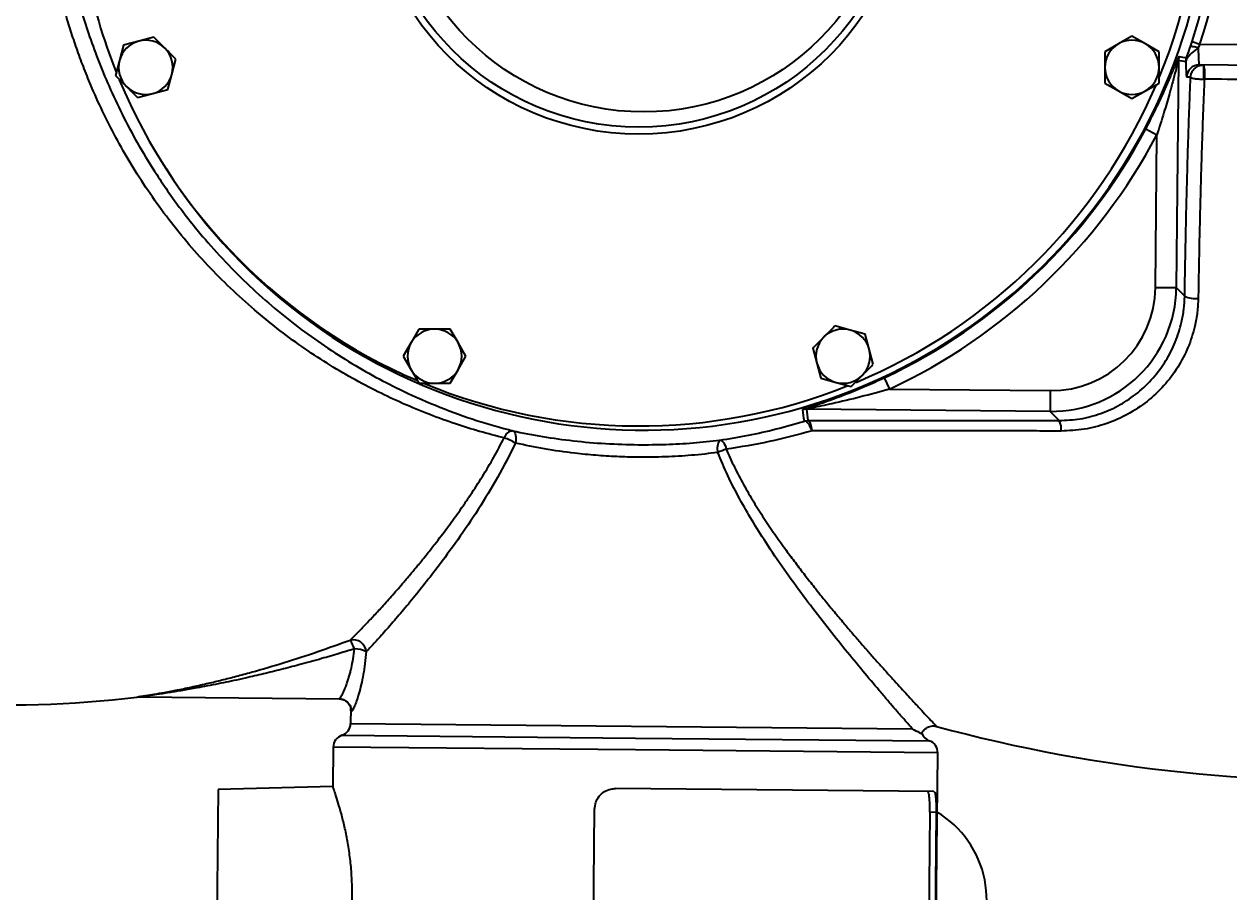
# Model space of a CAD drawing. Header units: millimetres. Extents: x 1561 to 4606, y 513 to 2666.
# Drawn here: x 2642 to 2931, y 851.5 to 1059.7 of the extents above; entities that cross this region are included whole.
import ezdxf

# ---------------------------------------------------------------- set-up
doc = ezdxf.new("R2010")
doc.units = ezdxf.units.MM
doc.layers.add('AM_5', color=3, linetype='Continuous', lineweight=25)
doc.styles.add('SLDTEXTSTYLE1', font='txt.shx', dxfattribs={"width": 0.7, "bigfont": 'gbcbig.shx'})
doc.dimstyles.new('SLDDIMSTYLE12$0', dxfattribs={"dimtxt": 12, "dimasz": 10, "dimexe": 0, "dimexo": 0.0625, "dimgap": 0.875, "dimtad": 1, "dimdec": 1, "dimlfac": 1.8, "dimrnd": 1e-09, "dimzin": 12, "dimdsep": 46, "dimtxsty": 'SLDTEXTSTYLE1', "dimcen": 0.09, "dimdle": 8.16, "dimclrd": 3, "dimclre": 3, "dimadec": 0, "dimazin": 3, "dimtfac": 1, "dimtdec": 1, "dimtofl": 0, "dimtmove": 0, "dimatfit": 3, "dimfxl": 0, "dimfrac": 2, "dimtolj": 1, "dimlwd": 5, "dimlwe": 5, "dimarcsym": 0})

# ---------------------------------------------------------------- blocks, each defined once
blk = doc.blocks.new('*D57')
at = {"layer": 'AM_5', "color": 3, "lineweight": 5, "transparency": 16777216}
blk.add_line((2273.53, 1010.32), (2273.53, 1326.38), dxfattribs=at)
at = {"layer": 'AM_5', "color": 3, "linetype": 'Continuous', "lineweight": 5, "transparency": 16777216}
for p, q in [((2283.53, 1326.38), (2780.65, 1326.38)), ((2790.65, 1098.32), (2790.65, 1326.38))]:
    blk.add_line(p, q, dxfattribs=at)
at = {"layer": 'AM_5', "color": 3, "transparency": 16777216}
for points in [[(2283.53, 1328.05), (2283.53, 1324.72), (2273.53, 1326.38)], [(2780.65, 1328.05), (2780.65, 1324.72), (2790.65, 1326.38)]]:
    blk.add_solid(points, dxfattribs=at)
at = {"layer": 'Defpoints', "color": 0, "transparency": 16777216}
for p in [(2790.65, 1326.38), (2790.65, 1098.26), (2273.53, 1010.26)]:
    blk.add_point(p, dxfattribs=at)
at = {"layer": 'AM_5', "color": 0, "transparency": 16777216, "insert": (2535.99, 1340.97), "char_height": 12, "width": 2.3333, "attachment_point": 5, "style": 'SLDTEXTSTYLE1'}
blk.add_mtext('\\A1;{\\H2.28571x;520}', dxfattribs=at)
blk = doc.blocks.new('*D45')
at = {"layer": 'AM_5', "color": 3, "lineweight": 5, "transparency": 16777216}
blk.add_line((2790.58, 1098.26), (2492.94, 1098.26), dxfattribs=at)
at = {"layer": 'AM_5', "color": 3, "linetype": 'Continuous', "lineweight": 5, "transparency": 16777216}
for p, q in [((2492.94, 1088.26), (2492.94, 769.38)), ((2788.69, 759.38), (2492.94, 759.38))]:
    blk.add_line(p, q, dxfattribs=at)
at = {"layer": 'AM_5', "color": 3, "transparency": 16777216}
for points in [[(2491.27, 1088.26), (2494.61, 1088.26), (2492.94, 1098.26)], [(2491.27, 769.38), (2494.61, 769.38), (2492.94, 759.38)]]:
    blk.add_solid(points, dxfattribs=at)
at = {"layer": 'Defpoints', "color": 0, "transparency": 16777216}
for p in [(2790.65, 1098.26), (2492.94, 759.38), (2788.75, 759.38)]:
    blk.add_point(p, dxfattribs=at)
at = {"layer": 'AM_5', "color": 0, "transparency": 16777216, "insert": (2478.35, 844.97), "char_height": 12, "attachment_point": 5, "rotation": 90, "style": 'SLDTEXTSTYLE1'}
blk.add_mtext('\\A1;{\\H2.28571x;340}', dxfattribs=at)

msp = doc.modelspace()

# ---------------------------------------------------------------- linework, layer by layer
at = {"color": 7, "linetype": 'Continuous', "lineweight": 25}
for p, q in [((2669.537, 1055.556), (2665.912, 1054.585)), ((2673.162, 1056.527), (2669.537, 1055.556)), ((2904.483, 1054.907), (2901.233, 1053.03)), ((2907.733, 1056.783), (2904.483, 1054.907)), ((2910.983, 1054.907), (2907.733, 1056.783)), ((2914.233, 1053.03), (2910.983, 1054.907)), ((2921.752, 1054.257), (2922.157, 1055.496)), ((2922.157, 1055.496), (2924.058, 1054.878)), ((2924.058, 1054.878), (2923.651, 1053.981)), ((2924.058, 1054.878), (2958.249, 1054.562)), ((2665.912, 1054.585), (2664.941, 1050.96)), ((2664.941, 1050.96), (2663.97, 1047.335)), ((2677.498, 1047.595), (2678.469, 1051.22)), ((2918.882, 1050.932), (2918.378, 996.46)), ((2920.66, 1050.614), (2918.882, 1050.932)), ((2958.202, 1049.562), (2923.887, 1049.879)), ((2676.527, 1043.97), (2677.498, 1047.595)), ((2921.814, 1046.899), (2920.861, 1046.907)), ((2924.941, 1046.443), (2925.119, 1046.444)), ((2672.902, 1042.999), (2676.527, 1043.97)), ((2901.233, 1045.525), (2904.483, 1043.648)), ((2904.483, 1043.648), (2907.733, 1041.772)), ((2907.733, 1041.772), (2910.983, 1043.648)), ((2910.983, 1043.648), (2914.233, 1045.525)), ((2669.277, 1042.028), (2672.902, 1042.999)), ((2911.07, 1034.528), (2913.72, 1033.126)), ((2913.381, 996.507), (2913.72, 1033.126)), ((2913.381, 996.507), (2918.378, 996.46)), ((2918.378, 996.46), (2920.393, 994.408)), ((2736.74, 986.504), (2734.864, 983.254)), ((2746.122, 983.254), (2744.246, 986.504)), ((2840.142, 986.283), (2836.517, 987.254)), ((2843.767, 985.312), (2840.142, 986.283)), ((2734.864, 983.254), (2732.987, 980.004)), ((2747.998, 980.004), (2746.122, 983.254)), ((2844.738, 981.687), (2843.767, 985.312)), ((2732.987, 980.004), (2734.864, 976.754)), ((2746.122, 976.754), (2747.998, 980.004)), ((2831.21, 981.947), (2832.181, 978.322)), ((2845.71, 978.062), (2844.738, 981.687)), ((2734.864, 976.754), (2736.74, 973.504)), ((2744.246, 973.504), (2746.122, 976.754)), ((2832.181, 978.322), (2833.152, 974.697)), ((2833.152, 974.697), (2836.777, 973.726)), ((2848.334, 974.827), (2849.604, 972.111)), ((2836.777, 973.726), (2840.402, 972.755)), ((2849.604, 972.111), (2888.166, 971.754)), ((2888.166, 971.754), (2888.12, 966.757)), ((2828.79, 967.179), (2828.838, 967.211)), ((2888.12, 966.757), (2829.655, 967.298)), ((2829.655, 967.298), (2830.032, 964.548)), ((2890.277, 964.56), (2888.12, 966.757)), ((2829.175, 964.431), (2830.032, 964.548)), ((2669.107, 898.253), (2669.502, 898.275)), ((2669.502, 898.275), (2717.573, 897.83)), ((2717.573, 897.83), (2718.229, 897.742)), ((2720.375, 895.517), (2720.341, 891.903)), ((2720.341, 891.903), (2855.058, 890.656)), ((2718.261, 889.075), (2788.704, 888.423)), ((2788.704, 888.423), (2859.146, 887.771)), ((2716.18, 886.247), (2716.092, 876.68)), ((2788.677, 885.576), (2716.18, 886.247)), ((2861.174, 884.905), (2788.677, 885.576)), ((2860.625, 825.602), (2861.174, 884.905)), ((2688.585, 876.069), (2688.122, 826.071)), ((2716.123, 876.775), (2688.585, 876.069)), ((2860.223, 875.607), (2783.917, 876.314)), ((2778.547, 836.362), (2778.871, 871.36)), ((2859.274, 870.616), (2858.95, 835.618)), ((2860.779, 870.602), (2859.274, 870.616)), ((2860.779, 870.602), (2860.455, 835.604))]:
    msp.add_line(p, q, dxfattribs=at)
at = {"color": 7, "linetype": 'Continuous', "lineweight": 25, "flags": 128}
for points in [[(2831.015, 962.119), (2830.826, 962.621), (2830.61, 963.087), (2830.374, 963.502), (2830.125, 963.854), (2829.873, 964.131), (2829.626, 964.323), (2829.39, 964.424), (2829.175, 964.431)], [(2759.276, 962.084), (2759.484, 961.968), (2759.663, 961.761), (2759.808, 961.469), (2759.913, 961.102), (2759.976, 960.672), (2759.994, 960.193), (2759.967, 959.68), (2759.895, 959.15)], [(2808.876, 959.857), (2809.098, 959.829), (2809.324, 959.721), (2809.549, 959.535), (2809.766, 959.278), (2809.97, 958.955), (2810.154, 958.575), (2810.314, 958.149), (2810.446, 957.689)]]:
    msp.add_lwpolyline(points, dxfattribs=at)
at = {"color": 7, "linetype": 'Continuous', "lineweight": 25}
for centre, radius in [((2789.476, 1098.261), 65), ((2789.476, 1098.261), 63.318), ((2790.646, 1098.261), 59.677)]:
    msp.add_circle(centre, radius, dxfattribs=at)
for centre, radius, start, end in [((2790.646, 1098.261), 135.984, 212.60173, 21.68503), ((2789.476, 1098.261), 135, 337.69714, 21.79497), ((2790.646, 1098.261), 140.289, 341.98662, 17.99488), ((2790.646, 1098.261), 138.29, 341.98662, 17.99488), ((2789.476, 1098.261), 135, 180, 201.81807), ((2671.22, 1049.277), 6.5, 105, 165), ((2671.22, 1049.277), 6.5, 45, 105), ((2907.733, 1049.277), 6.5, 120, 180), ((2907.733, 1049.277), 6.5, 60, 120), ((2907.733, 1049.277), 6.5, 0, 60), ((2671.22, 1049.277), 6.5, 345, 45), ((2921.883, 1050.904), 3.002, 160.16978, 179.45781), ((3203.893, 2605.409), 1579.383, 259.610153, 259.675889), ((2671.22, 1049.277), 6.5, 165, 225), ((2907.733, 1049.277), 6.5, 180, 240), ((2907.733, 1049.277), 6.5, 300, 0), ((2921.358, 1051.464), 0.533, 165.65502, 200.31928), ((2923.86, 1046.881), 2.999, 89.48721, 179.4872), ((2898.119, 1048.022), 26.868, 356.6307, 3.94416), ((2917.224, 1047.847), 8.019, 349.92227, 14.61049), ((2789.476, 1098.261), 135, 202.64746, 246.75913), ((2671.22, 1049.277), 6.5, 285, 345), ((2671.22, 1049.277), 6.5, 225, 285), ((2789.476, 1098.261), 135, 292.70574, 336.77891), ((2907.733, 1049.277), 6.5, 240, 300), ((2790.646, 1098.261), 136.249, 295.04967, 332.11054), ((2790.646, 1098.261), 139.247, 295.04967, 332.11054), ((2922.917, 999.46), 5.648, 243.45041, 277.40401), ((2740.493, 980.004), 6.5, 90, 150), ((2740.493, 980.004), 6.5, 30, 90), ((2838.46, 980.004), 6.5, 75, 135), ((2838.46, 980.004), 6.5, 15, 75), ((2740.493, 980.004), 6.5, 150, 210), ((2740.493, 980.004), 6.5, 330, 30), ((2838.46, 980.004), 6.5, 135, 195), ((2838.46, 980.004), 6.5, 315, 15), ((2740.493, 980.004), 6.5, 210, 270), ((2740.493, 980.004), 6.5, 270, 330), ((2838.46, 980.004), 6.5, 195, 255), ((2838.46, 980.004), 6.5, 255, 315), ((2789.476, 1098.261), 135, 247.60479, 291.73669), ((2829.628, 964.297), 3.002, 89.48008, 106.21435), ((1012.708, 711.156), 1834.04, 7.937744, 8.024427), ((2886.722, 962.547), 4.085, 352.91867, 29.51419), ((2759.384, 959.799), 2.287, 92.71565, 164.62279), ((2752.989, 947.776), 13.306, 58.73412, 71.64587), ((2811.752, 957.908), 3.474, 145.88089, 197.01279), ((2818.707, 933.851), 25.229, 109.11281, 114.03823), ((2720.947, 908.832), 3.172, 5.50724, 102.02368), ((2710.275, 906.029), 11.622, 18.95037, 30.53824), ((2721.132, 902.862), 6.943, 64.65692, 88.87872), ((2638.217, 1148.645), 252.291, 266.28025, 277.03387), ((2717.342, 891.93), 3, 287.84598, 359.46975), ((2958.033, 1249.339), 371.068, 254.81724, 273.45811), ((2719.18, 886.219), 3, 107.84598, 179.46975), ((2860.119, 890.609), 3, 201.88858, 251.09352), ((2858.174, 884.933), 3, 359.46975, 71.09352), ((2848.344, 849.589), 24.57, 323.74461, 59.04923)]:
    msp.add_arc(centre, radius, start, end, dxfattribs=at)
for centre, major_axis, ratio, start_param, end_param in [((2923.934, 1054.879), (0.046, 5), 0.0558732, 1.7519417, 3.1415927), ((2920.936, 1054.907), (0.074, 8), 0.0349208, 2.1376065, 3.1415927), ((2888.367, 996.769), (-21.033, 21.426), 0.9991879, 2.3568035, 3.9263818), ((2888.367, 996.769), (-17.535, 17.862), 0.9987828, 2.3568035, 3.9263818)]:
    msp.add_ellipse(centre, major_axis=major_axis, ratio=ratio, start_param=start_param, end_param=end_param, dxfattribs=at)
for points, knots in [([(2648.541, 1088.061), (2648.587, 1088.494), (2648.71, 1089.631), (2649.023, 1090.121), (2649.431, 1089.663), (2649.922, 1087.954), (2650.525, 1085.074), (2651.247, 1081.371), (2652.1, 1077.211), (2653.071, 1072.863), (2654.291, 1067.968), (2655.819, 1062.55), (2657.696, 1056.704), (2659.982, 1050.468), (2662.712, 1043.934), (2665.917, 1037.198), (2669.606, 1030.365), (2673.303, 1024.312), (2676.841, 1019.077), (2680.08, 1014.649), (2684.055, 1009.623), (2688.893, 1004.068), (2694.613, 998.207), (2700.656, 992.679), (2706.87, 987.605), (2713.305, 982.918), (2719.795, 978.711), (2726.404, 974.911), (2733.724, 971.191), (2741.828, 967.67), (2750.62, 964.476), (2756.388, 962.882), (2759.276, 962.084)], [0, 0, 0, 0, 0.0260755, 0.068472, 0.110802, 0.1531098, 0.1954668, 0.2377341, 0.2695275, 0.3011026, 0.332991, 0.3646388, 0.3963559, 0.4278961, 0.4596743, 0.4914516, 0.523018, 0.5548504, 0.5758832, 0.5971224, 0.6186428, 0.6500297, 0.6821661, 0.7136009, 0.745887, 0.7773261, 0.8096086, 0.8409322, 0.8729902, 0.9148954, 0.957384, 1, 1, 1, 1]), ([(2697.284, 991.12), (2695.357, 992.826), (2691.533, 996.211), (2686.116, 1001.702), (2680.964, 1007.47), (2676.138, 1013.509), (2671.678, 1019.742), (2667.632, 1026.069), (2664.005, 1032.437), (2660.787, 1038.8), (2658.24, 1044.488), (2656.22, 1049.51), (2654.632, 1053.844), (2653.231, 1058.046), (2652.031, 1062), (2650.99, 1065.759), (2650.118, 1069.201), (2649.366, 1072.415), (2648.781, 1075.099), (2648.305, 1077.392), (2647.922, 1079.294), (2647.581, 1080.999), (2647.277, 1082.509), (2646.955, 1084.026), (2646.619, 1085.443), (2646.281, 1086.435), (2646.058, 1086.879), (2645.959, 1086.765), (2645.952, 1086.757)], [0, 0, 0, 0, 0.0480954, 0.0954717, 0.1424738, 0.1905592, 0.2379894, 0.2849148, 0.3322397, 0.3795362, 0.4272326, 0.4621107, 0.4977858, 0.5328379, 0.5690464, 0.6037861, 0.6400248, 0.6744622, 0.710758, 0.7382559, 0.7672237, 0.7957038, 0.8238511, 0.8536795, 0.8978242, 0.9453463, 0.9962478, 1, 1, 1, 1]), ([(2675.816, 1053.874), (2674.95, 1054.739), (2674.06, 1055.629), (2673.186, 1056.504), (2673.162, 1056.527)], [0, 0, 0, 0, 0.9730048, 1, 1, 1, 1]), ([(2678.469, 1051.22), (2678.248, 1051.442), (2677.371, 1052.318), (2676.481, 1053.209), (2675.816, 1053.874)], [0, 0, 0, 0, 0.2530667, 1, 1, 1, 1]), ([(2901.233, 1053.03), (2901.233, 1052.716), (2901.233, 1051.477), (2901.233, 1050.218), (2901.233, 1049.277)], [0, 0, 0, 0, 0.2530667, 1, 1, 1, 1]), ([(2911.07, 1034.528), (2911.897, 1036.131), (2913.55, 1039.336), (2915.483, 1043.515), (2916.978, 1046.971), (2917.979, 1049.388), (2918.64, 1051.014), (2918.977, 1051.807), (2919.034, 1051.887), (2919.06, 1051.922)], [0, 0, 0, 0, 0.2471586, 0.4942516, 0.6433281, 0.7917771, 0.8949186, 0.9533643, 1, 1, 1, 1]), ([(2914.233, 1049.277), (2914.233, 1050.218), (2914.233, 1051.477), (2914.233, 1052.716), (2914.233, 1053.03)], [0, 0, 0, 0, 0.7469333, 1, 1, 1, 1]), ([(2920.842, 1051.597), (2920.869, 1051.67), (2921, 1052.024), (2921.314, 1052.937), (2921.58, 1053.74), (2921.752, 1054.257)], [0, 0, 0, 0, 0.0857974, 0.4114987, 1, 1, 1, 1]), ([(2923.65, 1053.981), (2923.096, 1053.568), (2922.263, 1052.947), (2921.319, 1051.974), (2921.012, 1051.511), (2920.859, 1051.279)], [0, 0, 0, 0, 0.498626, 0.748287, 1, 1, 1, 1]), ([(2921.752, 1054.257), (2921.799, 1054.286), (2921.893, 1054.345), (2922.34, 1054.31), (2922.945, 1054.192), (2923.415, 1054.051), (2923.651, 1053.981)], [0, 0, 0, 0, 0.2500015, 0.500002, 0.7500015, 1, 1, 1, 1]), ([(2901.233, 1049.277), (2901.233, 1048.053), (2901.233, 1046.795), (2901.233, 1045.558), (2901.233, 1045.525)], [0, 0, 0, 0, 0.97300478, 1, 1, 1, 1]), ([(2918.882, 1050.932), (2918.874, 1050.92), (2918.861, 1050.899), (2918.79, 1050.667), (2918.594, 1049.936), (2918.158, 1048.235), (2917.521, 1045.804), (2916.593, 1042.412), (2915.361, 1038.175), (2914.296, 1034.897), (2913.72, 1033.126)], [0, 0, 0, 0, 0.0195494, 0.0331409, 0.0802873, 0.1758773, 0.3274564, 0.4794382, 0.7186455, 1, 1, 1, 1]), ([(2914.233, 1045.525), (2914.233, 1045.558), (2914.233, 1046.795), (2914.233, 1048.053), (2914.233, 1049.277)], [0, 0, 0, 0, 0.0269953, 1, 1, 1, 1]), ([(2920.66, 1050.614), (2920.66, 1050.618), (2920.666, 1050.95), (2920.754, 1051.275), (2920.842, 1051.597)], [0, 0, 0, 0, 0.0113379, 1, 1, 1, 1]), ([(2920.859, 1051.279), (2920.766, 1051.064), (2920.671, 1050.846), (2920.66, 1050.616), (2920.66, 1050.614)], [0, 0, 0, 0, 0.988646, 1, 1, 1, 1]), ([(2921.814, 1046.899), (2921.814, 1046.902), (2921.814, 1046.908), (2921.815, 1046.918), (2921.815, 1046.931), (2921.816, 1046.949), (2921.818, 1046.976), (2921.821, 1047.019), (2921.826, 1047.085), (2921.838, 1047.188), (2921.863, 1047.35), (2921.921, 1047.616), (2922.101, 1048.148), (2922.539, 1048.856), (2923.279, 1049.455), (2923.974, 1049.743), (2924.484, 1049.856), (2924.784, 1049.865), (2924.924, 1049.87)], [0, 0, 0, 0, 0.00213552, 0.00466849, 0.00722082, 0.01116908, 0.01727817, 0.0267362, 0.04139976, 0.06421255, 0.1000087, 0.15744131, 0.25588711, 0.48966094, 0.70782428, 0.83342761, 0.92199918, 1, 1, 1, 1]), ([(2663.97, 1047.335), (2663.993, 1047.311), (2664.868, 1046.437), (2665.758, 1045.547), (2666.623, 1044.681)], [0, 0, 0, 0, 0.0269953, 1, 1, 1, 1]), ([(2920.393, 994.408), (2920.437, 997.134), (2920.526, 1002.585), (2920.688, 1010.632), (2920.872, 1018.525), (2921.061, 1025.551), (2921.247, 1031.678), (2921.425, 1036.996), (2921.614, 1042.111), (2921.747, 1045.303), (2921.814, 1046.899)], [0, 0, 0, 0, 0.1393681, 0.2787363, 0.4221541, 0.565572, 0.6732645, 0.780957, 0.8904785, 1, 1, 1, 1]), ([(2921.814, 1046.899), (2921.814, 1046.898), (2921.815, 1046.897), (2921.815, 1046.896), (2921.816, 1046.894), (2921.817, 1046.892), (2921.818, 1046.888), (2921.822, 1046.883), (2921.828, 1046.874), (2921.84, 1046.86), (2921.866, 1046.838), (2921.927, 1046.801), (2922.11, 1046.726), (2922.553, 1046.621), (2923.294, 1046.523), (2923.99, 1046.472), (2924.502, 1046.45), (2924.801, 1046.445), (2924.941, 1046.443)], [0, 0, 0, 0, 0.0021399, 0.0046742, 0.0072301, 0.0111847, 0.0173054, 0.0267853, 0.0414922, 0.0643933, 0.100375, 0.1582086, 0.2575585, 0.4895782, 0.7074963, 0.833144, 0.9218448, 1, 1, 1, 1]), ([(2925.119, 1046.443), (2925.047, 1044.818), (2924.903, 1041.567), (2924.699, 1036.248), (2924.503, 1030.619), (2924.318, 1024.627), (2924.15, 1018.562), (2924.001, 1012.476), (2923.869, 1006.43), (2923.748, 1000.224), (2923.679, 995.981), (2923.645, 993.859)], [0, 0, 0, 0, 0.1129349, 0.2258698, 0.3411005, 0.4563312, 0.5741729, 0.6796968, 0.7852206, 0.8926103, 1, 1, 1, 1]), ([(2958.16, 1046.151), (2954.468, 1046.185), (2947.093, 1046.253), (2936.067, 1046.351), (2928.761, 1046.413), (2925.119, 1046.443)], [0, 0, 0, 0, 0.3344331, 0.6681512, 1, 1, 1, 1]), ([(2666.623, 1044.681), (2667.288, 1044.016), (2668.179, 1043.126), (2669.055, 1042.249), (2669.277, 1042.028)], [0, 0, 0, 0, 0.7469333, 1, 1, 1, 1]), ([(2890.277, 964.56), (2891.975, 964.642), (2895.372, 964.807), (2900.313, 966.142), (2904.964, 968.251), (2909.212, 971.129), (2912.921, 974.709), (2915.969, 978.823), (2918.258, 983.353), (2919.584, 987.551), (2920.247, 991.268), (2920.344, 993.361), (2920.393, 994.408)], [0, 0, 0, 0, 0.109353, 0.2187142, 0.3280632, 0.4374004, 0.546481, 0.6555284, 0.7606059, 0.865666, 0.9328316, 1, 1, 1, 1]), ([(2757.179, 960.406), (2755.227, 960.905), (2751.358, 961.895), (2745.393, 963.762), (2739.219, 965.978), (2733.016, 968.544), (2726.813, 971.458), (2720.764, 974.653), (2714.668, 978.259), (2708.656, 982.238), (2702.826, 986.503), (2699.099, 989.608), (2697.284, 991.12)], [0, 0, 0, 0, 0.0983606, 0.1949021, 0.2961379, 0.402868, 0.4994826, 0.6007187, 0.7010737, 0.8024625, 0.9037741, 1, 1, 1, 1]), ([(2923.645, 993.859), (2923.592, 992.741), (2923.488, 990.504), (2922.765, 986.533), (2921.317, 982.051), (2918.817, 977.217), (2915.49, 972.832), (2911.438, 969.016), (2906.802, 965.954), (2901.723, 963.712), (2896.332, 962.298), (2892.628, 962.129), (2890.776, 962.044)], [0, 0, 0, 0, 0.0664835, 0.1329651, 0.2373496, 0.3417564, 0.4506729, 0.5596283, 0.669444, 0.7792789, 0.8896403, 1, 1, 1, 1]), ([(2740.493, 986.504), (2739.268, 986.504), (2738.01, 986.504), (2736.773, 986.504), (2736.74, 986.504)], [0, 0, 0, 0, 0.97300478, 1, 1, 1, 1]), ([(2744.246, 986.504), (2743.932, 986.504), (2742.692, 986.504), (2741.433, 986.504), (2740.493, 986.504)], [0, 0, 0, 0, 0.2530667, 1, 1, 1, 1]), ([(2836.517, 987.254), (2836.295, 987.032), (2835.419, 986.156), (2834.528, 985.265), (2833.864, 984.601)], [0, 0, 0, 0, 0.2530667, 1, 1, 1, 1]), ([(2833.864, 984.601), (2832.998, 983.735), (2832.108, 982.845), (2831.233, 981.971), (2831.21, 981.947)], [0, 0, 0, 0, 0.9730048, 1, 1, 1, 1]), ([(2843.056, 975.408), (2843.721, 976.073), (2844.611, 976.963), (2845.488, 977.84), (2845.71, 978.062)], [0, 0, 0, 0, 0.7469333, 1, 1, 1, 1]), ([(2828.838, 967.211), (2828.972, 967.264), (2829.238, 967.369), (2830.452, 967.778), (2832.322, 968.403), (2835.427, 969.483), (2839.242, 970.911), (2843.8, 972.764), (2846.824, 974.14), (2848.334, 974.827)], [0, 0, 0, 0, 0.0525833, 0.1042487, 0.233588, 0.352354, 0.5677926, 0.7842244, 1, 1, 1, 1]), ([(2840.402, 972.755), (2840.426, 972.778), (2841.3, 973.653), (2842.19, 974.542), (2843.056, 975.408)], [0, 0, 0, 0, 0.0269953, 1, 1, 1, 1]), ([(2736.74, 973.504), (2736.773, 973.504), (2738.01, 973.504), (2739.268, 973.504), (2740.493, 973.504)], [0, 0, 0, 0, 0.0269953, 1, 1, 1, 1]), ([(2740.493, 973.504), (2741.433, 973.504), (2742.692, 973.504), (2743.932, 973.504), (2744.246, 973.504)], [0, 0, 0, 0, 0.7469333, 1, 1, 1, 1]), ([(2849.604, 972.111), (2847.294, 971.469), (2842.677, 970.185), (2837.228, 968.916), (2833.321, 968.078), (2831.416, 967.687), (2830.285, 967.453), (2829.88, 967.363), (2829.687, 967.316), (2829.665, 967.304), (2829.655, 967.298)], [0, 0, 0, 0, 0.3307571, 0.661265, 0.7793778, 0.9018744, 0.946098, 0.9683612, 0.9854268, 1, 1, 1, 1]), ([(2808.876, 959.857), (2811.174, 960.235), (2815.676, 960.975), (2822.45, 962.498), (2826.912, 963.781), (2829.175, 964.431)], [0, 0, 0, 0, 0.3393773, 0.6649808, 1, 1, 1, 1]), ([(2830.032, 964.548), (2834.927, 964.563), (2844.715, 964.593), (2859.703, 964.606), (2874.879, 964.599), (2885.144, 964.573), (2890.277, 964.56)], [0, 0, 0, 0, 0.24906391, 0.49812915, 0.74906425, 1, 1, 1, 1]), ([(2720.286, 911.935), (2720.807, 912.45), (2721.846, 913.476), (2723.676, 915.362), (2725.689, 917.493), (2727.951, 919.952), (2730.462, 922.758), (2732.493, 925.096), (2733.891, 926.738), (2734.617, 927.598), (2735.338, 928.46), (2736.061, 929.331), (2736.814, 930.247), (2737.71, 931.346), (2738.963, 932.903), (2740.454, 934.794), (2742.023, 936.831), (2743.458, 938.735), (2744.859, 940.637), (2746.27, 942.603), (2747.694, 944.64), (2749.604, 947.454), (2751.984, 951.148), (2754.703, 955.689), (2756.363, 958.852), (2757.179, 960.406)], [0, 0, 0, 0, 0.0628863, 0.12533, 0.1861755, 0.2506526, 0.3205742, 0.3900146, 0.4080073, 0.4267181, 0.4447532, 0.4619663, 0.480551, 0.500495, 0.5279516, 0.5724103, 0.6093584, 0.6421563, 0.6769653, 0.7117848, 0.7459499, 0.782583, 0.8550108, 0.9287697, 1, 1, 1, 1]), ([(2759.276, 962.084), (2761.63, 961.614), (2766.317, 960.68), (2773.794, 959.663), (2781.489, 958.958), (2786.724, 958.83), (2789.355, 958.766)], [0, 0, 0, 0, 0.2508376, 0.4992015, 0.7483815, 1, 1, 1, 1]), ([(2789.355, 958.766), (2791.559, 958.775), (2795.965, 958.792), (2802.519, 959.167), (2806.756, 959.627), (2808.876, 959.857)], [0, 0, 0, 0, 0.3333806, 0.6665454, 1, 1, 1, 1]), ([(2831.015, 962.119), (2827.594, 961.187), (2820.745, 959.32), (2813.882, 958.233), (2810.446, 957.689)], [0, 0, 0, 0, 0.4994781, 1, 1, 1, 1]), ([(2890.776, 962.044), (2888.809, 962.051), (2882.909, 962.072), (2873.126, 962.099), (2860.195, 962.122), (2846.102, 962.132), (2836.048, 962.124), (2831.015, 962.119)], [0, 0, 0, 0, 0.0968115, 0.2904543, 0.4843107, 0.7418988, 1, 1, 1, 1]), ([(2759.895, 959.15), (2758.502, 956.385), (2755.725, 950.872), (2750.98, 943.17), (2746.052, 935.884), (2741.594, 929.839), (2737.756, 924.91), (2734.574, 920.985), (2731.536, 917.369), (2728.722, 914.137), (2726.166, 911.302), (2724.789, 909.856), (2724.104, 909.137)], [0, 0, 0, 0, 0.1251004, 0.2493928, 0.3739918, 0.4994655, 0.5830665, 0.6665381, 0.7493203, 0.8336176, 0.9171684, 1, 1, 1, 1]), ([(2789.327, 955.768), (2787.615, 955.802), (2784.203, 955.87), (2779.121, 956.205), (2773.307, 956.787), (2766.792, 957.717), (2762.201, 958.671), (2759.895, 959.15)], [0, 0, 0, 0, 0.1675022, 0.3339699, 0.5008822, 0.7492364, 1, 1, 1, 1]), ([(2808.43, 956.892), (2806.342, 956.654), (2802.19, 956.182), (2795.777, 955.797), (2791.479, 955.778), (2789.327, 955.768)], [0, 0, 0, 0, 0.3354831, 0.6671857, 1, 1, 1, 1]), ([(2855.058, 890.656), (2854.556, 891.228), (2853.536, 892.388), (2851.706, 894.488), (2849.859, 896.625), (2848.076, 898.704), (2845.569, 901.653), (2842.204, 905.667), (2837.925, 910.896), (2833.459, 916.525), (2828.896, 922.502), (2824.345, 928.769), (2820.231, 934.824), (2816.67, 940.484), (2813.607, 945.818), (2810.795, 951.236), (2809.202, 955.046), (2808.43, 956.892)], [0, 0, 0, 0, 0.0595747, 0.1209562, 0.163076, 0.206264, 0.2506137, 0.3332282, 0.4168663, 0.5006421, 0.5835312, 0.6674878, 0.7505293, 0.8140491, 0.874927, 0.9394163, 1, 1, 1, 1]), ([(2810.446, 957.689), (2811.085, 956.252), (2812.371, 953.359), (2814.608, 949.151), (2816.983, 945.076), (2819.483, 941.128), (2822.082, 937.273), (2824.608, 933.721), (2827.035, 930.443), (2829.286, 927.495), (2831.772, 924.327), (2834.229, 921.277), (2836.686, 918.299), (2838.894, 915.669), (2841.035, 913.159), (2843.043, 910.837), (2844.964, 908.643), (2846.793, 906.574), (2848.607, 904.543), (2850.338, 902.619), (2851.983, 900.808), (2853.476, 899.175), (2855.039, 897.476), (2856.598, 895.79), (2858.057, 894.224), (2859.446, 892.741), (2860.491, 891.628), (2860.935, 891.16), (2860.864, 891.234), (2860.857, 891.242)], [0, 0, 0, 0, 0.0407708, 0.0820753, 0.1240713, 0.1642771, 0.2052435, 0.2476181, 0.2812635, 0.3159766, 0.3495242, 0.3934236, 0.4270429, 0.4613801, 0.4951175, 0.5272403, 0.5573162, 0.5891294, 0.6194352, 0.6520742, 0.6836084, 0.714046, 0.7433991, 0.7861954, 0.8276454, 0.8678495, 0.930543, 0.9920819, 1, 1, 1, 1]), ([(2669.107, 898.253), (2669.11, 898.253), (2669.12, 898.255), (2669.258, 898.276), (2669.542, 898.32), (2669.89, 898.375), (2670.265, 898.435), (2670.769, 898.516), (2671.433, 898.624), (2672.279, 898.765), (2673.701, 899.008), (2675.895, 899.401), (2679.027, 900.004), (2682.537, 900.734), (2686.088, 901.532), (2689.535, 902.361), (2692.968, 903.236), (2697.95, 904.582), (2704.476, 906.507), (2712.409, 909.085), (2717.684, 910.993), (2720.286, 911.935)], [0, 0, 0, 0, 0.00526226, 0.01732889, 0.03042658, 0.03998442, 0.05033012, 0.0615511, 0.07808269, 0.09656222, 0.11707484, 0.16763141, 0.22824004, 0.29910912, 0.36768872, 0.42849794, 0.49239051, 0.55938851, 0.70603548, 0.85498094, 1, 1, 1, 1]), ([(2721.268, 909.803), (2720.062, 909.436), (2717.439, 908.636), (2713.179, 907.397), (2708.707, 906.155), (2704.235, 904.98), (2699.981, 903.926), (2696.231, 903.048), (2693.075, 902.349), (2690.482, 901.799), (2687.935, 901.283), (2685.438, 900.8), (2683.2, 900.387), (2681.286, 900.049), (2679.653, 899.772), (2678.163, 899.527), (2676.676, 899.291), (2675.219, 899.069), (2673.675, 898.842), (2672.255, 898.641), (2671.1, 898.484), (2670.328, 898.382), (2669.813, 898.315), (2669.535, 898.279), (2669.51, 898.276), (2669.502, 898.275)], [0, 0, 0, 0, 0.0670782, 0.1459645, 0.2366594, 0.3153276, 0.3942305, 0.4727634, 0.5237779, 0.5698863, 0.6173325, 0.6660648, 0.7098277, 0.7432923, 0.7742311, 0.8026509, 0.8285611, 0.8599794, 0.8876847, 0.9204162, 0.9471819, 0.963397, 0.9772634, 0.9928599, 1, 1, 1, 1]), ([(2717.855, 898.044), (2717.859, 898.048), (2717.93, 898.116), (2718.116, 898.411), (2718.405, 898.93), (2718.727, 899.61), (2719.081, 900.449), (2719.44, 901.406), (2719.762, 902.377), (2720.04, 903.299), (2720.289, 904.212), (2720.619, 905.581), (2720.986, 907.402), (2721.174, 909.003), (2721.268, 909.803)], [0, 0, 0, 0, 0.0059714, 0.0954274, 0.1875133, 0.274591, 0.3581668, 0.4583118, 0.5375897, 0.5936895, 0.6653146, 0.7293673, 0.8646273, 1, 1, 1, 1]), ([(2724.104, 909.137), (2724.012, 908.179), (2723.829, 906.266), (2723.395, 903.603), (2722.888, 901.179), (2722.337, 899.062), (2721.789, 897.31), (2721.285, 895.971), (2720.867, 895.1), (2720.649, 894.829), (2720.564, 894.807), (2720.553, 894.804)], [0, 0, 0, 0, 0.1228737, 0.2456638, 0.3686519, 0.4914476, 0.6143904, 0.7369906, 0.8599624, 0.9823992, 1, 1, 1, 1]), ([(2717.573, 897.83), (2717.603, 897.835), (2717.679, 897.848), (2717.789, 897.971), (2717.855, 898.044)], [0, 0, 0, 0, 0.3994785, 1, 1, 1, 1]), ([(2717.613, 897.828), (2717.911, 897.795), (2718.516, 897.73), (2719.292, 897.299), (2719.844, 896.754), (2720.166, 896.22), (2720.319, 895.79), (2720.37, 895.53), (2720.376, 895.431), (2720.375, 895.455), (2720.375, 895.459)], [0, 0, 0, 0, 0.1564907, 0.3172173, 0.4552126, 0.5798095, 0.6978786, 0.8228161, 0.9669648, 1, 1, 1, 1]), ([(2717.854, 898.04), (2717.91, 897.971), (2718.022, 897.832), (2718.18, 897.772), (2718.259, 897.742)], [0, 0, 0, 0, 0.4980236, 1, 1, 1, 1]), ([(2718.229, 897.742), (2718.258, 897.738), (2718.5, 897.709), (2719.024, 897.469), (2719.779, 896.936), (2720.426, 895.986), (2720.51, 895.2), (2720.553, 894.804)], [0, 0, 0, 0, 0.022073, 0.1813679, 0.4187059, 0.7071437, 1, 1, 1, 1]), ([(2720.553, 894.804), (2720.498, 894.826), (2720.39, 894.87), (2720.381, 895.303), (2720.377, 895.517)], [0, 0, 0, 0, 0.5055044, 1, 1, 1, 1]), ([(2855.058, 890.656), (2855.664, 890.333), (2856.845, 889.702), (2857.532, 889.396), (2857.335, 889.49), (2857.335, 889.49)], [0, 0, 0, 0, 0.5120204, 0.9997256, 1, 1, 1, 1]), ([(2857.346, 889.486), (2857.358, 889.524), (2857.443, 889.787), (2857.752, 890.221), (2858.265, 890.735), (2858.901, 891.102), (2859.582, 891.3), (2860.256, 891.344), (2860.68, 891.256), (2860.883, 891.214)], [0, 0, 0, 0, 0.027735, 0.1931258, 0.3634324, 0.533739, 0.6991297, 0.8554886, 1, 1, 1, 1]), ([(2717.524, 830.52), (2717.638, 830.907), (2718.027, 832.218), (2718.727, 834.845), (2719.536, 838.545), (2720.205, 842.678), (2720.612, 846.798), (2720.765, 850.923), (2720.676, 854.941), (2720.335, 858.991), (2719.788, 862.839), (2719.098, 866.378), (2718.324, 869.581), (2717.552, 872.324), (2716.859, 874.532), (2716.364, 876), (2716.105, 876.741), (2716.12, 876.696), (2716.126, 876.68)], [0, 0, 0, 0, 0.0286003, 0.0969999, 0.1673601, 0.2358887, 0.3066585, 0.3632596, 0.4269649, 0.4926035, 0.5562853, 0.6216636, 0.6882749, 0.7566756, 0.8256799, 0.8968201, 0.9634167, 1, 1, 1, 1]), ([(2778.871, 871.36), (2778.931, 871.919), (2779.051, 873.035), (2779.916, 874.519), (2781.184, 875.64), (2782.599, 876.237), (2783.539, 876.292), (2783.917, 876.314)], [0, 0, 0, 0, 0.2129679, 0.4258966, 0.639898, 0.8553588, 1, 1, 1, 1]), ([(2859.274, 870.616), (2859.274, 871.176), (2859.275, 872.297), (2859.209, 873.791), (2859.082, 874.921), (2858.907, 875.531), (2858.763, 875.595), (2858.705, 875.622)], [0, 0, 0, 0, 0.2130449, 0.4260854, 0.6392672, 0.8531492, 1, 1, 1, 1]), ([(2860.223, 875.607), (2860.306, 875.551), (2860.473, 875.439), (2860.643, 874.569), (2860.745, 873.29), (2860.784, 871.886), (2860.78, 870.964), (2860.779, 870.602)], [0, 0, 0, 0, 0.2165911, 0.4332538, 0.6482426, 0.8619005, 1, 1, 1, 1])]:
    msp.add_open_spline(points, degree=3, knots=knots, dxfattribs=at)
msp.add_open_spline([(2831.015, 962.119), (2830.981, 962.443), (2830.913, 963.091), (2830.679, 963.868), (2830.378, 964.414), (2830.147, 964.503), (2830.032, 964.548)], degree=3, dxfattribs=at)

# ---------------------------------------------------------------- dimensions: what is measured, and where the dimension line sits
at = {"layer": 'AM_5'}
dim = msp.add_linear_dim(base=(2790.646, 1326.385), p1=(2273.528, 1010.261), p2=(2790.646, 1098.261), text='{\\H2.28571x;520}', dimstyle='SLDDIMSTYLE12$0', override={"dimlfac": 1}, dxfattribs=at)
dim.commit()
dim.dimension.update_dxf_attribs({"geometry": '*D57', "text_midpoint": (2535.991, 1326.385), "dimtype": 160})
dim = msp.add_linear_dim(base=(2492.941, 759.382), p1=(2790.646, 1098.261), p2=(2788.748, 759.382), angle=90, text='{\\H2.28571x;340}', dimstyle='SLDDIMSTYLE12$0', override={"dimlfac": 1}, dxfattribs=at)
dim.commit()
dim.dimension.update_dxf_attribs({"geometry": '*D45', "text_midpoint": (2492.941, 844.968), "dimtype": 160})

doc.saveas('drawing.dxf')
